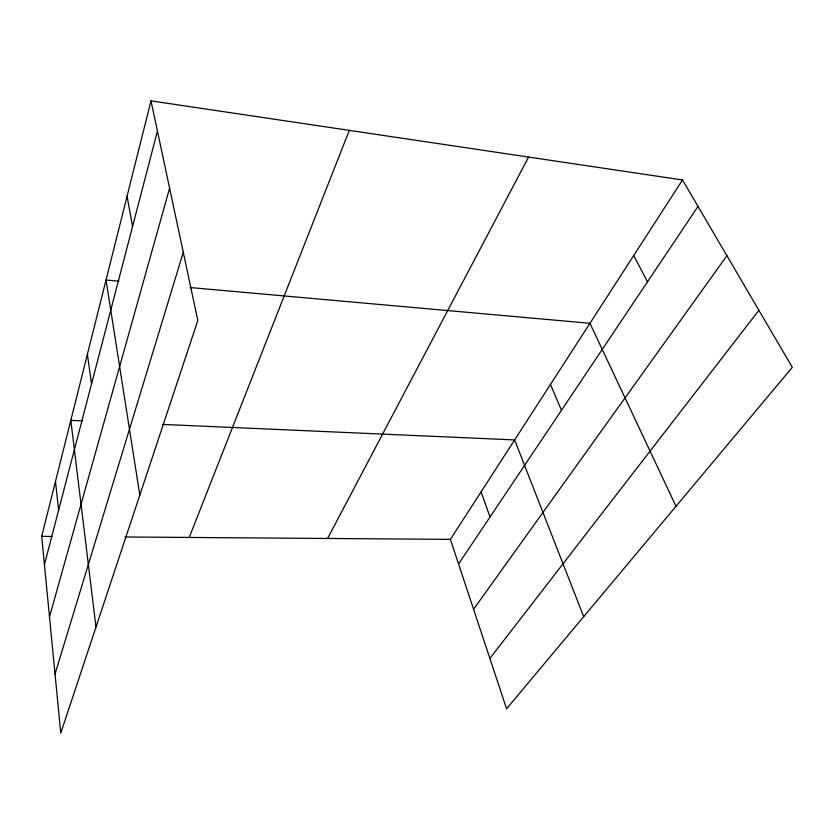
<?xml version="1.0" encoding="UTF-8"?>
<svg xmlns="http://www.w3.org/2000/svg" width="834" height="834" viewBox="0 0 834 834"><rect width="100%" height="100%" fill="white"/><g stroke="black" fill="none" stroke-linecap="round" stroke-linejoin="round"><path stroke-width="1.25" d="M150.996 100.862L197.825 320.464L60.757 733.138L41.7 536.366L150.996 100.862L682.514 179.967L792.3 367.314L506.582 708.785L450.402 539.369L682.514 179.967M44.431 564.608L157.438 131.084M49.498 616.879L169.604 188.15M55.034 674.07L183.282 252.285M189.224 537.45L349.3 130.375M327.606 538.462L528.589 157.063M458.564 563.982L698.006 206.405M473.576 609.279L726.904 255.725M489.881 658.443L758.888 310.29M41.7 536.366L52.115 536.45M124.923 536.981L450.402 539.369M82.472 420.878L70.817 420.367L95.983 627.085M162.786 424.412L514.63 439.925L583.685 616.628M118.949 281.162L106.033 280.016L139.82 495.094M189.975 287.522L589.951 323.29L675.999 506.301M633.725 255.506L647.486 281.85M550.45 384.453L561.48 410.276M481.041 491.914L490.038 516.976M127.06 196.23L132.564 226.525M87.414 354.2L91.511 383.994M55.482 481.426L58.609 510.241"/></g></svg>
